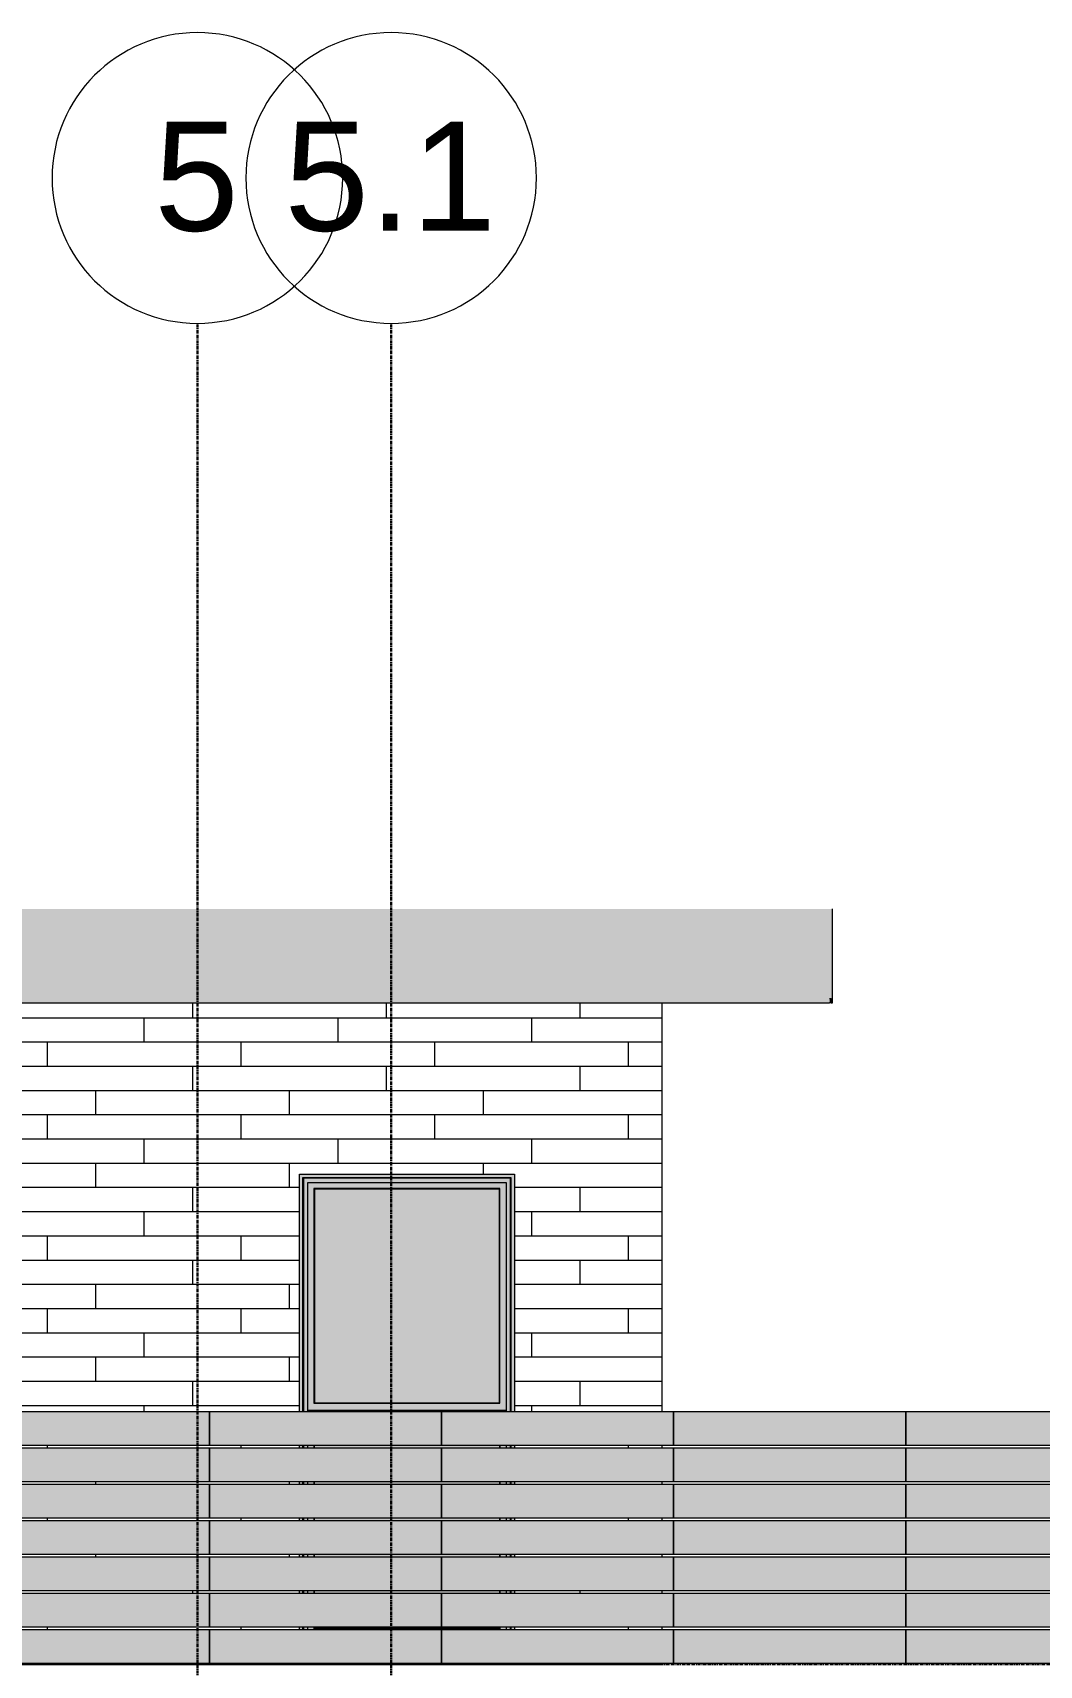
# Model space of a CAD drawing. Header units: inches. Extents: x -4168 to 4202, y -264 to 629.
# Drawn here: x 3808.1 to 3974.4, y -0.1 to 269.5 of the extents above; entities that cross this region are included whole.
import ezdxf

# ---------------------------------------------------------------- set-up
doc = ezdxf.new("R2010")
doc.units = ezdxf.units.IN
doc.header["$MEASUREMENT"] = 0
doc.linetypes.add('Grid Line 1_2_', pattern=[0.875, 0.5, -0.125, 0.125, -0.125])
doc.linetypes.add('Grid Line 1_2__2_', pattern=[0.875, 0.5, -0.125, 0.125, -0.125])
for name, color, linetype, lineweight in [('0-3', 165, 'Continuous', 5), ('0-5', 90, 'Continuous', 5), ('A-CLNG-1', 13, 'Continuous', 5), ('A-CLNG-2', 13, 'Continuous', 9), ('A-FLOR-LEVL-1', 51, 'Grid Line 1_2_', 9), ('A-GLAZ-1', 151, 'Continuous', 9), ('A-GLAZ-CURT', 52, 'Continuous', 9), ('A-WALL-3', 113, 'Continuous', 9), ('A-WALL-PATT-3', 111, 'Continuous', 9), ('S-GRID-1', 1, 'Grid Line 1_2__2_', 30), ('S-GRID-IDEN', 1, 'Continuous', 9), ('S-GRID-IDEN-1', 147, 'Continuous', 9)]:
    doc.layers.add(name, color=color, linetype=linetype, lineweight=lineweight)
doc.styles.add('Arial_1', font='arial.ttf', dxfattribs={"height": 18})

# ---------------------------------------------------------------- blocks, each defined once
blk = doc.blocks.new('Grid - Grid Head - Circle-1738874-BUILDING ELEVATION - WEST - BASEMENT WALL')
at = {"layer": 'S-GRID-IDEN-1'}
for start, end in [(0, 180), (180, 360)]:
    blk.add_arc((-3481.32, 245.47), 24, start, end, dxfattribs=at)
blk = doc.blocks.new('CTR - 1st Phase - Structure_rvt-3-BUILDING ELEVATION - WEST - BASEMENT WALL')
at = {"layer": 'S-GRID-1'}
for p, q in [((-2173.32, -159.84), (-2173.32, 221.47)), ((-2141.32, -159.84), (-2141.32, 221.47))]:
    blk.add_line(p, q, dxfattribs=at)
at = {"layer": '0-3'}
for p in [(1308, 0), (1340, 0)]:
    blk.add_blockref('Grid - Grid Head - Circle-1738874-BUILDING ELEVATION - WEST - BASEMENT WALL', p, dxfattribs=at)
at = {"layer": 'S-GRID-IDEN', "char_height": 18, "attachment_point": 1, "style": 'Arial_1'}
for s, insert, width in [('5', (-2180.45, 254.76), 16.968), ('5.1', (-2158.96, 254.76), 42.42)]:
    blk.add_mtext(s, dxfattribs=dict(at, insert=insert, width=width))
blk = doc.blocks.new('Window-Double_Hung-Marvin-Essential - ESDH3066 - 1st Floor-3357218-BUILDING ELEVATION - WEST - BASEMENT WALL')
at = {"layer": 'A-GLAZ-1'}
h = blk.add_hatch(color=256, dxfattribs=at)
h.paths.add_polyline_path([(-2121.56, 5.75), (-2120.97, 5.75), (-2121.01, 6.25), (-2121.56, 6.25)], flags=0)
h.paths.add_polyline_path([(-2155.89, 5.75), (-2155.9, 6.25), (-2156.47, 6.25), (-2156.44, 5.75), (-2155.9, 5.75)], flags=0)
h.paths.add_polyline_path([(-2155.94, 11.75), (-2155.89, 11.75), (-2155.89, 12.25), (-2156.47, 12.25), (-2156.47, 11.75), (-2156.36, 11.75)], flags=0)
h.paths.add_polyline_path([(-2121.56, 11.75), (-2120.97, 11.75), (-2120.97, 12.25), (-2121.56, 12.25)], flags=0)
h.paths.add_polyline_path([(-2156.47, 17.75), (-2155.89, 17.75), (-2155.89, 18.25), (-2156.47, 18.25)], flags=0)
h.paths.add_polyline_path([(-2121.17, 17.75), (-2120.97, 17.75), (-2120.97, 18.25), (-2121.56, 18.25), (-2121.56, 17.75), (-2121.46, 17.75)], flags=0)
h.paths.add_polyline_path([(-2120.97, 23.75), (-2120.97, 24.25), (-2121.56, 24.25), (-2121.56, 23.75), (-2121.25, 23.75)], flags=0)
h.paths.add_polyline_path([(-2156.2, 23.75), (-2155.89, 23.75), (-2155.89, 24.25), (-2156.47, 24.25), (-2156.47, 23.75)], flags=0)
h.paths.add_polyline_path([(-2156.08, 29.75), (-2155.89, 29.75), (-2155.89, 30.25), (-2156.47, 30.25), (-2156.47, 29.75), (-2156.12, 29.75)], flags=0)
h.paths.add_polyline_path([(-2121.56, 29.75), (-2120.97, 29.75), (-2120.97, 30.25), (-2121.56, 30.25)], flags=0)
h.paths.add_polyline_path([(-2155.89, 35.75), (-2155.89, 36.25), (-2156.47, 36.25), (-2156.47, 35.75), (-2156.04, 35.75)], flags=0)
h.paths.add_polyline_path([(-2121.41, 35.75), (-2120.97, 35.75), (-2120.97, 36.25), (-2121.56, 36.25), (-2121.56, 35.75)], flags=0)
h.paths.add_polyline_path([(-2121.49, 41.75), (-2120.97, 41.78), (-2120.97, 81), (-2156.47, 81), (-2156.47, 41.75), (-2155.89, 41.78), (-2155.85, 80.41), (-2121.56, 80.41), (-2121.56, 41.75)], flags=0)
h = blk.add_hatch(color=256, dxfattribs=at)
h.paths.add_polyline_path([(-2155.89, 5.75), (-2155.81, 5.75), (-2155.81, 6.25), (-2155.89, 6.25)], flags=0)
h.paths.add_polyline_path([(-2155.81, 11.75), (-2155.81, 12.25), (-2155.89, 12.25), (-2155.89, 11.75)], flags=0)
h.paths.add_polyline_path([(-2155.89, 17.75), (-2155.81, 17.75), (-2155.81, 18.25), (-2155.89, 18.25)], flags=0)
h.paths.add_polyline_path([(-2155.89, 23.75), (-2155.81, 23.75), (-2155.81, 24.25), (-2155.89, 24.25)], flags=0)
h.paths.add_polyline_path([(-2155.89, 29.75), (-2155.81, 29.75), (-2155.81, 30.25), (-2155.89, 30.25)], flags=0)
h.paths.add_polyline_path([(-2155.81, 35.75), (-2155.81, 36.25), (-2155.89, 36.25), (-2155.89, 35.75)], flags=0)
h.paths.add_polyline_path([(-2155.89, 41.75), (-2155.81, 41.78), (-2155.81, 80.33), (-2155.89, 80.41), (-2155.89, 41.78)], flags=0)
for points in [[(-2128.01, 80.33), (-2121.6, 80.38), (-2121.6, 80.41), (-2155.85, 80.38), (-2155.81, 80.33), (-2134.17, 80.33)], [(-2123.44, 78.53), (-2123.44, 78.59), (-2154.07, 78.59), (-2154, 78.53), (-2128.01, 78.53)], [(-2154.07, 43.16), (-2154, 43.22), (-2154, 78.53), (-2154.07, 78.53), (-2154.07, 43.22)], [(-2128.01, 43.22), (-2123.44, 43.22), (-2123.44, 78.53), (-2154, 78.53), (-2154, 43.22), (-2144.77, 43.22)], [(-2123.38, 43.16), (-2123.38, 78.59), (-2123.44, 78.53), (-2123.44, 43.22)], [(-2144.77, 43.16), (-2123.38, 43.16), (-2123.44, 43.22), (-2154, 43.22), (-2154, 43.16)], [(-2122.94, 41.81), (-2122.35, 41.81), (-2122.35, 41.94), (-2155.1, 41.94), (-2155.1, 41.81), (-2123.38, 41.81)], [(-2154, 5.91), (-2123.38, 5.91), (-2123.44, 5.97), (-2154, 5.97), (-2154.07, 5.91)]]:
    blk.add_hatch(color=256, dxfattribs=at).paths.add_polyline_path(points, flags=0)
h = blk.add_hatch(color=256, dxfattribs=at)
h.paths.add_polyline_path([(-2155.81, 5.75), (-2155.1, 5.75), (-2155.1, 6.25), (-2155.81, 6.25)], flags=0)
h.paths.add_polyline_path([(-2121.64, 5.75), (-2121.66, 6.25), (-2122.35, 6.25), (-2122.35, 5.75), (-2121.66, 5.75)], flags=0)
h.paths.add_polyline_path([(-2121.64, 11.75), (-2121.64, 12.25), (-2122.35, 12.25), (-2122.35, 11.75), (-2121.71, 11.75)], flags=0)
h.paths.add_polyline_path([(-2155.1, 11.75), (-2155.1, 12.25), (-2155.81, 12.25), (-2155.81, 11.75), (-2155.44, 11.75)], flags=0)
h.paths.add_polyline_path([(-2155.1, 17.75), (-2155.1, 18.25), (-2155.81, 18.25), (-2155.81, 17.75), (-2155.44, 17.75)], flags=0)
h.paths.add_polyline_path([(-2122.35, 17.75), (-2121.64, 17.75), (-2121.64, 18.25), (-2122.35, 18.25)], flags=0)
h.paths.add_polyline_path([(-2122.35, 23.75), (-2121.64, 23.75), (-2121.64, 24.25), (-2122.35, 24.25)], flags=0)
h.paths.add_polyline_path([(-2155.62, 23.75), (-2155.1, 23.75), (-2155.1, 24.25), (-2155.81, 24.25), (-2155.81, 23.75)], flags=0)
h.paths.add_polyline_path([(-2155.44, 29.75), (-2155.1, 29.75), (-2155.1, 30.25), (-2155.81, 30.25), (-2155.81, 29.75), (-2155.57, 29.75)], flags=0)
h.paths.add_polyline_path([(-2122.35, 29.75), (-2121.64, 29.75), (-2121.64, 30.25), (-2122.35, 30.25)], flags=0)
h.paths.add_polyline_path([(-2122.35, 35.75), (-2121.64, 35.75), (-2121.64, 36.25), (-2122.35, 36.25)], flags=0)
h.paths.add_polyline_path([(-2155.81, 35.75), (-2155.1, 35.75), (-2155.1, 36.25), (-2155.81, 36.25)], flags=0)
h.paths.add_polyline_path([(-2122, 41.75), (-2121.64, 41.78), (-2121.64, 80.33), (-2155.81, 80.33), (-2155.81, 41.75), (-2155.1, 41.78), (-2155.1, 79.63), (-2122.35, 79.63), (-2122.35, 41.75)], flags=0)
h = blk.add_hatch(color=256, dxfattribs=at)
h.paths.add_polyline_path([(-2122.35, 41.94), (-2122.35, 79.63), (-2155.1, 79.63), (-2155.1, 41.94), (-2122.79, 41.94)], flags=0)
h.paths.add_polyline_path([(-2154.07, 43.16), (-2154.07, 78.59), (-2123.38, 78.59), (-2123.38, 43.16), (-2144.77, 43.16)], flags=0)
h = blk.add_hatch(color=256, dxfattribs=at)
h.paths.add_polyline_path([(-2121.64, 5.75), (-2121.56, 5.75), (-2121.56, 6.25), (-2121.64, 6.25)], flags=0)
h.paths.add_polyline_path([(-2121.64, 11.75), (-2121.56, 11.75), (-2121.56, 12.25), (-2121.64, 12.25)], flags=0)
h.paths.add_polyline_path([(-2121.56, 17.75), (-2121.56, 18.25), (-2121.64, 18.25), (-2121.64, 17.75)], flags=0)
h.paths.add_polyline_path([(-2121.64, 23.75), (-2121.56, 23.75), (-2121.56, 24.25), (-2121.64, 24.25)], flags=0)
h.paths.add_polyline_path([(-2121.64, 29.75), (-2121.56, 29.75), (-2121.56, 30.25), (-2121.64, 30.25)], flags=0)
h.paths.add_polyline_path([(-2121.56, 35.75), (-2121.56, 36.25), (-2121.64, 36.25), (-2121.64, 35.75)], flags=0)
h.paths.add_polyline_path([(-2121.64, 41.75), (-2121.56, 41.78), (-2121.56, 80.41), (-2121.64, 80.33), (-2121.64, 41.78)], flags=0)
h = blk.add_hatch(color=256, dxfattribs=at)
h.paths.add_polyline_path([(-2123.22, 5.75), (-2122.35, 5.75), (-2122.35, 6.25), (-2123.38, 6.25), (-2123.38, 5.91), (-2154.07, 5.91), (-2154.07, 6.25), (-2155.1, 6.25), (-2155.1, 5.75), (-2123.38, 5.75)], flags=0)
h.paths.add_polyline_path([(-2154.5, 11.75), (-2154.07, 11.75), (-2154.07, 12.25), (-2155.1, 12.25), (-2155.1, 11.75), (-2155.05, 11.75)], flags=0)
h.paths.add_polyline_path([(-2122.4, 11.75), (-2122.35, 11.75), (-2122.35, 12.25), (-2123.38, 12.25), (-2123.38, 11.75), (-2122.94, 11.75)], flags=0)
h.paths.add_polyline_path([(-2122.35, 17.75), (-2122.35, 18.25), (-2123.38, 18.25), (-2123.38, 17.75), (-2122.6, 17.75)], flags=0)
h.paths.add_polyline_path([(-2155.1, 17.75), (-2154.07, 17.75), (-2154.07, 18.25), (-2155.1, 18.25)], flags=0)
h.paths.add_polyline_path([(-2154.65, 23.75), (-2154.07, 23.75), (-2154.07, 24.25), (-2155.1, 24.25), (-2155.1, 23.75)], flags=0)
h.paths.add_polyline_path([(-2123.38, 23.75), (-2122.35, 23.75), (-2122.35, 24.25), (-2123.38, 24.25)], flags=0)
h.paths.add_polyline_path([(-2154.07, 29.75), (-2154.07, 30.25), (-2155.1, 30.25), (-2155.1, 29.75), (-2154.45, 29.75)], flags=0)
h.paths.add_polyline_path([(-2122.35, 29.75), (-2122.35, 30.25), (-2123.38, 30.25), (-2123.38, 29.75), (-2122.94, 29.75)], flags=0)
h.paths.add_polyline_path([(-2122.94, 35.75), (-2122.35, 35.75), (-2122.35, 36.25), (-2123.38, 36.25), (-2123.38, 35.75), (-2123.2, 35.75)], flags=0)
h.paths.add_polyline_path([(-2155.1, 35.75), (-2154.07, 35.75), (-2154.07, 36.25), (-2155.1, 36.25)], flags=0)
h.paths.add_polyline_path([(-2144.77, 41.75), (-2122.35, 41.78), (-2122.35, 41.81), (-2155.1, 41.78), (-2155.1, 41.75), (-2154.07, 41.75)], flags=0)
h = blk.add_hatch(color=256, dxfattribs=at)
h.paths.add_polyline_path([(-2154.07, 5.91), (-2154, 5.97), (-2154, 6.25), (-2154.07, 6.25), (-2154.07, 5.97)], flags=0)
h.paths.add_polyline_path([(-2154.07, 11.75), (-2154, 11.75), (-2154, 12.25), (-2154.07, 12.25)], flags=0)
h.paths.add_polyline_path([(-2154.07, 17.75), (-2154, 17.75), (-2154, 18.25), (-2154.07, 18.25)], flags=0)
h.paths.add_polyline_path([(-2154.07, 23.75), (-2154, 23.75), (-2154, 24.25), (-2154.07, 24.25)], flags=0)
h.paths.add_polyline_path([(-2154, 29.75), (-2154, 30.25), (-2154.07, 30.25), (-2154.07, 29.75)], flags=0)
h.paths.add_polyline_path([(-2154.07, 35.75), (-2154, 35.75), (-2154, 36.25), (-2154.07, 36.25)], flags=0)
h = blk.add_hatch(color=256, dxfattribs=at)
h.paths.add_polyline_path([(-2154, 5.97), (-2123.44, 5.97), (-2123.44, 6.25), (-2154, 6.25)], flags=0)
h.paths.add_polyline_path([(-2128.01, 11.75), (-2123.44, 11.75), (-2123.44, 12.25), (-2154, 12.25), (-2154, 11.75), (-2133.01, 11.75)], flags=0)
h.paths.add_polyline_path([(-2154, 17.75), (-2123.44, 17.75), (-2123.44, 18.25), (-2154, 18.25)], flags=0)
h.paths.add_polyline_path([(-2123.44, 23.75), (-2123.44, 24.25), (-2154, 24.25), (-2154, 23.75), (-2128.01, 23.75)], flags=0)
h.paths.add_polyline_path([(-2123.44, 29.75), (-2123.44, 30.25), (-2154, 30.25), (-2154, 29.75), (-2128.01, 29.75)], flags=0)
h.paths.add_polyline_path([(-2154, 35.75), (-2123.44, 35.75), (-2123.44, 36.25), (-2154, 36.25)], flags=0)
h = blk.add_hatch(color=256, dxfattribs=at)
h.paths.add_polyline_path([(-2123.38, 5.91), (-2123.38, 6.25), (-2123.44, 6.25), (-2123.44, 5.97)], flags=0)
h.paths.add_polyline_path([(-2123.44, 11.75), (-2123.38, 11.75), (-2123.38, 12.25), (-2123.44, 12.25)], flags=0)
h.paths.add_polyline_path([(-2123.44, 17.75), (-2123.38, 17.75), (-2123.38, 18.25), (-2123.44, 18.25)], flags=0)
h.paths.add_polyline_path([(-2123.44, 23.75), (-2123.38, 23.75), (-2123.38, 24.25), (-2123.44, 24.25)], flags=0)
h.paths.add_polyline_path([(-2123.44, 29.75), (-2123.38, 29.75), (-2123.38, 30.25), (-2123.44, 30.25)], flags=0)
h.paths.add_polyline_path([(-2123.44, 35.75), (-2123.38, 35.75), (-2123.38, 36.25), (-2123.44, 36.25)], flags=0)
h = blk.add_hatch(color=256, dxfattribs=at)
h.paths.add_polyline_path([(-2121.56, 5.75), (-2121.56, 5.75), (-2121.56, 6.25)], flags=0)
h.paths.add_polyline_path([(-2155.89, 5.75), (-2155.89, 5.75), (-2155.89, 6.25)], flags=0)
h.paths.add_polyline_path([(-2155.89, 11.75), (-2155.89, 11.75), (-2155.89, 12.25)], flags=0)
for p, q in [((-2155.89, 80.41), (-2121.56, 80.41)), ((-2155.89, 80.41), (-2155.81, 80.33)), ((-2155.89, 41.75), (-2155.89, 80.41)), ((-2121.64, 80.33), (-2155.81, 80.33)), ((-2155.81, 80.33), (-2155.81, 41.75)), ((-2155.1, 79.63), (-2122.35, 79.63)), ((-2155.1, 41.75), (-2155.1, 79.63)), ((-2154, 78.53), (-2154.07, 78.59)), ((-2154.07, 78.59), (-2154.07, 43.16)), ((-2123.38, 78.59), (-2154.07, 78.59)), ((-2154, 78.53), (-2154, 43.22)), ((-2123.44, 78.53), (-2154, 78.53)), ((-2123.44, 78.53), (-2123.38, 78.59)), ((-2123.44, 43.22), (-2123.44, 78.53)), ((-2123.38, 43.16), (-2123.38, 78.59)), ((-2122.35, 79.63), (-2122.35, 41.75)), ((-2121.56, 80.41), (-2121.64, 80.33)), ((-2121.64, 80.33), (-2121.64, 41.75)), ((-2121.56, 80.41), (-2121.56, 41.75)), ((-2154, 43.22), (-2154.07, 43.16)), ((-2154.07, 43.16), (-2123.38, 43.16)), ((-2154, 43.22), (-2123.44, 43.22)), ((-2123.38, 43.16), (-2123.44, 43.22)), ((-2122.35, 41.94), (-2155.1, 41.94)), ((-2122.35, 41.81), (-2155.1, 41.81)), ((-2155.89, 35.75), (-2155.89, 36.25)), ((-2155.81, 36.25), (-2155.81, 35.75)), ((-2155.1, 35.75), (-2155.1, 36.25)), ((-2154.07, 36.25), (-2154.07, 35.75)), ((-2154, 35.75), (-2154, 36.25)), ((-2123.44, 36.25), (-2123.44, 35.75)), ((-2123.38, 36.25), (-2123.38, 35.75)), ((-2122.35, 36.25), (-2122.35, 35.75)), ((-2121.64, 36.25), (-2121.64, 35.75)), ((-2121.56, 36.25), (-2121.56, 35.75)), ((-2155.89, 29.75), (-2155.89, 30.25)), ((-2155.81, 30.25), (-2155.81, 29.75)), ((-2155.1, 29.75), (-2155.1, 30.25)), ((-2154.07, 30.25), (-2154.07, 29.75)), ((-2154, 29.75), (-2154, 30.25)), ((-2123.44, 30.25), (-2123.44, 29.75)), ((-2123.38, 30.25), (-2123.38, 29.75)), ((-2122.35, 30.25), (-2122.35, 29.75)), ((-2121.64, 30.25), (-2121.64, 29.75)), ((-2121.56, 30.25), (-2121.56, 29.75)), ((-2155.89, 23.75), (-2155.89, 24.25)), ((-2155.81, 24.25), (-2155.81, 23.75)), ((-2155.1, 23.75), (-2155.1, 24.25)), ((-2154.07, 24.25), (-2154.07, 23.75)), ((-2154, 23.75), (-2154, 24.25)), ((-2123.44, 24.25), (-2123.44, 23.75)), ((-2123.38, 24.25), (-2123.38, 23.75)), ((-2122.35, 24.25), (-2122.35, 23.75)), ((-2121.64, 24.25), (-2121.64, 23.75)), ((-2121.56, 24.25), (-2121.56, 23.75)), ((-2155.89, 17.75), (-2155.89, 18.25)), ((-2155.81, 18.25), (-2155.81, 17.75)), ((-2155.1, 17.75), (-2155.1, 18.25)), ((-2154.07, 18.25), (-2154.07, 17.75)), ((-2154, 17.75), (-2154, 18.25)), ((-2123.44, 18.25), (-2123.44, 17.75)), ((-2123.38, 18.25), (-2123.38, 17.75)), ((-2122.35, 18.25), (-2122.35, 17.75)), ((-2121.64, 18.25), (-2121.64, 17.75)), ((-2121.56, 18.25), (-2121.56, 17.75)), ((-2155.89, 11.75), (-2155.89, 12.25)), ((-2155.81, 12.25), (-2155.81, 11.75)), ((-2155.1, 11.75), (-2155.1, 12.25)), ((-2154.07, 12.25), (-2154.07, 11.75)), ((-2154, 11.75), (-2154, 12.25)), ((-2123.44, 12.25), (-2123.44, 11.75)), ((-2123.38, 12.25), (-2123.38, 11.75)), ((-2122.35, 12.25), (-2122.35, 11.75)), ((-2121.64, 12.25), (-2121.64, 11.75)), ((-2121.56, 12.25), (-2121.56, 11.75)), ((-2155.89, 5.75), (-2155.89, 6.25)), ((-2155.81, 6.25), (-2155.81, 5.75)), ((-2155.1, 5.75), (-2155.1, 6.25)), ((-2154.07, 6.25), (-2154.07, 5.91)), ((-2154.07, 5.91), (-2154, 5.97)), ((-2154.07, 5.91), (-2123.38, 5.91)), ((-2154, 5.97), (-2154, 6.25)), ((-2123.44, 5.97), (-2154, 5.97)), ((-2123.44, 6.25), (-2123.44, 5.97)), ((-2123.38, 5.91), (-2123.44, 5.97)), ((-2123.38, 6.25), (-2123.38, 5.91)), ((-2122.35, 6.25), (-2122.35, 5.75)), ((-2121.64, 6.25), (-2121.64, 5.75)), ((-2121.56, 6.25), (-2121.56, 5.75))]:
    blk.add_line(p, q, dxfattribs=at)
blk = doc.blocks.new('Horizontal_Siding - Horizontal_Siding-2907273-BUILDING ELEVATION - WEST - BASEMENT WALL')
at = {"layer": 'A-GLAZ-CURT'}
blk.add_hatch(color=256, dxfattribs=at).paths.add_polyline_path([(-1993.95, -29.75), (-1979.66, -29.75), (-1979.66, -24.25), (-2018, -24.25), (-2018, -29.75)], flags=0)
for p, q in [((-1979.66, -24.25), (-2018, -24.25)), ((-2018, -24.25), (-2018, -29.75)), ((-1979.66, -29.75), (-1979.66, -24.25)), ((-2018, -29.75), (-1979.66, -29.75))]:
    blk.add_line(p, q, dxfattribs=at)

msp = doc.modelspace()

# ---------------------------------------------------------------- hatches: boundary and pattern name
at = {"layer": 'A-CLNG-1'}
msp.add_hatch(color=256, dxfattribs=at).paths.add_polyline_path([(3939.9516, 109.25), (3939.9516, 110), (3939.7081, 110), (3939.7081, 109.25)], flags=0)
at = {"layer": 'A-WALL-PATT-3'}
h = msp.add_hatch(dxfattribs=at)
h.set_pattern_fill('FP_14', color=256, style=0, pattern_type=2)
h.set_pattern_definition([(0, (2143.46, 110.18), (-38.4, 120.375), [0.392, -38.007]), (0, (2143.46, 110.57), (-38.4, 120.375), [0.392, -38.007]), (0, (2143.46, 126.54), (-38.4, 120.375), [0.392, -38.007]), (0, (2143.46, 126.93), (-38.4, 120.375), [0.392, -38.007]), (0, (2143.46, 142.89), (-38.4, 120.375), [0.392, -38.007]), (0, (2143.46, 143.29), (-38.4, 120.375), [0.392, -38.007]), (0, (2143.46, 159.25), (-38.4, 120.375), [0.392, -38.007]), (0, (2143.46, 159.64), (-38.4, 120.375), [0.392, -38.007]), (0, (2143.46, 175.61), (-38.4, 120.375), [0.392, -38.007]), (0, (2143.46, 176), (-38.4, 120.375), [0.392, -38.007]), (0, (2143.46, 191.96), (-38.4, 120.375), [0.392, -38.007]), (0, (2143.46, 192.36), (-38.4, 120.375), [0.392, -38.007]), (0, (2143.46, 208.32), (-38.4, 120.375), [0.392, -38.007]), (0, (2143.46, 208.71), (-38.4, 120.375), [0.392, -38.007]), (0, (2143.46, 224.68), (-38.4, 120.375), [0.392, -38.007]), (0, (2143.46, 225.07), (-38.4, 120.375), [0.392, -38.007]), (0, (2160.9, 110.18), (-38.4, 120.375), [0.392, -38.007]), (0, (2160.9, 110.57), (-38.4, 120.375), [0.392, -38.007]), (0, (2160.9, 126.54), (-38.4, 120.375), [0.392, -38.007]), (0, (2160.9, 126.93), (-38.4, 120.375), [0.392, -38.007]), (0, (2160.9, 142.89), (-38.4, 120.375), [0.392, -38.007]), (0, (2160.9, 143.29), (-38.4, 120.375), [0.392, -38.007]), (0, (2160.9, 159.25), (-38.4, 120.375), [0.392, -38.007]), (0, (2160.9, 159.64), (-38.4, 120.375), [0.392, -38.007]), (0, (2160.9, 175.61), (-38.4, 120.375), [0.392, -38.007]), (0, (2160.9, 176), (-38.4, 120.375), [0.392, -38.007]), (0, (2160.9, 191.96), (-38.4, 120.375), [0.392, -38.007]), (0, (2160.9, 192.36), (-38.4, 120.375), [0.392, -38.007]), (0, (2160.9, 208.32), (-38.4, 120.375), [0.392, -38.007]), (0, (2160.9, 208.71), (-38.4, 120.375), [0.392, -38.007]), (0, (2160.9, 224.68), (-38.4, 120.375), [0.392, -38.007]), (0, (2160.9, 225.07), (-38.4, 120.375), [0.392, -38.007]), (0, (2178.36, 110.18), (-38.4, 120.375), [0.392, -38.007]), (0, (2178.36, 110.57), (-38.4, 120.375), [0.392, -38.007]), (0, (2178.36, 126.54), (-38.4, 120.375), [0.392, -38.007]), (0, (2178.36, 126.93), (-38.4, 120.375), [0.392, -38.007]), (0, (2178.36, 142.89), (-38.4, 120.375), [0.392, -38.007]), (0, (2178.36, 143.29), (-38.4, 120.375), [0.392, -38.007]), (0, (2178.36, 159.25), (-38.4, 120.375), [0.392, -38.007]), (0, (2178.36, 159.64), (-38.4, 120.375), [0.392, -38.007]), (0, (2178.36, 175.61), (-38.4, 120.375), [0.392, -38.007]), (0, (2178.36, 176), (-38.4, 120.375), [0.392, -38.007]), (0, (2178.36, 191.96), (-38.4, 120.375), [0.392, -38.007]), (0, (2178.36, 192.36), (-38.4, 120.375), [0.392, -38.007]), (0, (2178.36, 208.32), (-38.4, 120.375), [0.392, -38.007]), (0, (2178.36, 208.71), (-38.4, 120.375), [0.392, -38.007]), (0, (2178.36, 224.68), (-38.4, 120.375), [0.392, -38.007]), (0, (2178.36, 225.07), (-38.4, 120.375), [0.392, -38.007]), (90, (2141.714, 107.625), (-38.4, 2e-15), [120, -0.375]), (90, (2142.09, 107.625), (-38.4, 2e-15), [120, -0.375]), (90, (2143.455, 110.18), (-38.4, 2e-15), [0.392, -119.982]), (90, (2143.455, 126.536), (-38.4, 2e-15), [0.392, -119.982]), (90, (2143.455, 142.893), (-38.4, 2e-15), [0.392, -119.982]), (90, (2143.455, 159.25), (-38.4, 2e-15), [0.392, -119.982]), (90, (2143.455, 175.607), (-38.4, 2e-15), [0.392, -119.982]), (90, (2143.455, 191.964), (-38.4, 2e-15), [0.392, -119.982]), (90, (2143.455, 208.322), (-38.4, 2e-15), [0.392, -119.982]), (90, (2143.455, 224.68), (-38.4, 2e-15), [0.392, -119.982]), (90, (2143.85, 110.18), (-38.4, 2e-15), [0.392, -119.982]), (90, (2143.85, 126.536), (-38.4, 2e-15), [0.392, -119.982]), (90, (2143.85, 142.893), (-38.4, 2e-15), [0.392, -119.982]), (90, (2143.85, 159.25), (-38.4, 2e-15), [0.392, -119.982]), (90, (2143.85, 175.607), (-38.4, 2e-15), [0.392, -119.982]), (90, (2143.85, 191.964), (-38.4, 2e-15), [0.392, -119.982]), (90, (2143.85, 208.322), (-38.4, 2e-15), [0.392, -119.982]), (90, (2143.85, 224.68), (-38.4, 2e-15), [0.392, -119.982]), (90, (2160.905, 110.18), (-38.4, 2e-15), [0.392, -119.982]), (90, (2160.905, 126.536), (-38.4, 2e-15), [0.392, -119.982]), (90, (2160.905, 142.893), (-38.4, 2e-15), [0.392, -119.982]), (90, (2160.905, 159.25), (-38.4, 2e-15), [0.392, -119.982]), (90, (2160.905, 175.607), (-38.4, 2e-15), [0.392, -119.982]), (90, (2160.905, 191.964), (-38.4, 2e-15), [0.392, -119.982]), (90, (2160.905, 208.322), (-38.4, 2e-15), [0.392, -119.982]), (90, (2160.905, 224.68), (-38.4, 2e-15), [0.392, -119.982]), (90, (2161.3, 110.18), (-38.4, 2e-15), [0.392, -119.982]), (90, (2161.3, 126.536), (-38.4, 2e-15), [0.392, -119.982]), (90, (2161.3, 142.893), (-38.4, 2e-15), [0.392, -119.982]), (90, (2161.3, 159.25), (-38.4, 2e-15), [0.392, -119.982]), (90, (2161.3, 175.607), (-38.4, 2e-15), [0.392, -119.982]), (90, (2161.3, 191.964), (-38.4, 2e-15), [0.392, -119.982]), (90, (2161.3, 208.322), (-38.4, 2e-15), [0.392, -119.982]), (90, (2161.3, 224.68), (-38.4, 2e-15), [0.392, -119.982]), (90, (2178.355, 110.18), (-38.4, 2e-15), [0.392, -119.982]), (90, (2178.355, 126.536), (-38.4, 2e-15), [0.392, -119.982]), (90, (2178.355, 142.893), (-38.4, 2e-15), [0.392, -119.982]), (90, (2178.355, 159.25), (-38.4, 2e-15), [0.392, -119.982]), (90, (2178.355, 175.607), (-38.4, 2e-15), [0.392, -119.982]), (90, (2178.355, 191.964), (-38.4, 2e-15), [0.392, -119.982]), (90, (2178.355, 208.322), (-38.4, 2e-15), [0.392, -119.982]), (90, (2178.355, 224.68), (-38.4, 2e-15), [0.392, -119.982]), (90, (2178.75, 110.18), (-38.4, 2e-15), [0.392, -119.982]), (90, (2178.75, 126.536), (-38.4, 2e-15), [0.392, -119.982]), (90, (2178.75, 142.893), (-38.4, 2e-15), [0.392, -119.982]), (90, (2178.75, 159.25), (-38.4, 2e-15), [0.392, -119.982]), (90, (2178.75, 175.607), (-38.4, 2e-15), [0.392, -119.982]), (90, (2178.75, 191.964), (-38.4, 2e-15), [0.392, -119.982]), (90, (2178.75, 208.322), (-38.4, 2e-15), [0.392, -119.982]), (90, (2178.75, 224.68), (-38.4, 2e-15), [0.392, -119.982]), (180, (2180.11, 107.25), (-38.4, 120.375), [38.025, -0.375]), (180, (2180.11, 107.62), (-38.4, 120.375), [38.025, -0.375])])
h.paths.add_polyline_path([(3880.6109, 109.25), (3939.7081, 109.25), (3939.7081, 110), (3939.9516, 110), (3939.9516, 109.25), (3940.2016, 109.25), (3940.2016, 124.7699), (3486.0891, 124.7699), (3486.1093, 109.25), (3813.5769, 109.25)], flags=0)
h.paths.add_polyline_path([(2305.3119, 109.25), (2487.6899, 109.25), (2487.6899, 124.7699), (2295.6907, 124.7699), (2295.6907, 109.25)], flags=0)
h.paths.add_polyline_path([(2525.7133, 109.25), (2833.2899, 109.25), (2833.2899, 124.7699), (2525.7133, 124.7699), (2525.7133, 109.875)], flags=0)
h.paths.add_polyline_path([(2871.3133, 109.25), (2871.6899, 109.25), (2871.6899, 124.7699), (2871.3133, 124.7699), (2871.3133, 109.875)], flags=0)
h.paths.add_polyline_path([(2909.7133, 109.25), (3140.4899, 109.25), (3140.4899, 124.7699), (2909.7133, 124.7699), (2909.7133, 109.875)], flags=0)
h.paths.add_polyline_path([(3178.5133, 109.25), (3370.5141, 109.25), (3370.5141, 124.7699), (3178.5133, 124.7699), (3178.5133, 109.875)], flags=0)
h = msp.add_hatch(dxfattribs=at)
h.set_pattern_fill('FP_62', color=256, style=0, pattern_type=2)
h.set_pattern_definition([(0, (3490.5263, -29.2), (0, 4), []), (90, (3490.526, -29.2), (-8, 8), [4, -28]), (90, (3506.526, -25.2), (-8, 8), [4, -28])])
h.paths.add_polyline_path([(3492.2506, 0), (3659.1516, 0), (3659.1516, 0.25), (3490.5266, 0.25), (3490.5266, 0)], flags=0)
h.paths.add_polyline_path([(3863.8524, 0), (3912.0516, 0), (3912.0516, 0.25), (3696.6516, 0.25), (3696.6516, 0), (3855.4731, 0)], flags=0)
h.paths.add_polyline_path([(3607.2608, 5.75), (3659.1516, 5.75), (3659.1516, 6.25), (3599.6516, 6.25), (3599.6516, 5.75), (3604.0956, 5.75)], flags=0)
h.paths.add_polyline_path([(3490.7591, 5.75), (3564.1516, 5.75), (3564.1516, 6.25), (3490.5266, 6.25), (3490.5266, 5.75)], flags=0)
h.paths.add_polyline_path([(3696.6516, 5.75), (3697.0266, 5.75), (3697.0266, 6.25), (3696.6516, 6.25)], flags=0)
h.paths.add_polyline_path([(3798.9445, 5.75), (3852.1516, 5.75), (3852.1516, 6.25), (3734.4016, 6.25), (3734.4016, 5.75), (3760.6077, 5.75)], flags=0)
h.paths.add_polyline_path([(3887.6516, 5.75), (3912.0516, 5.75), (3912.0516, 6.25), (3887.6516, 6.25)], flags=0)
h.paths.add_polyline_path([(3813.5769, 11.75), (3852.1516, 11.75), (3852.1516, 12.25), (3734.4016, 12.25), (3734.4016, 11.75), (3798.9445, 11.75)], flags=0)
h.paths.add_polyline_path([(3599.6516, 11.75), (3659.1516, 11.75), (3659.1516, 12.25), (3599.6516, 12.25)], flags=0)
h.paths.add_polyline_path([(3491.0017, 11.75), (3564.1516, 11.75), (3564.1516, 12.25), (3490.5266, 12.25), (3490.5266, 11.75)], flags=0)
h.paths.add_polyline_path([(3887.6516, 11.75), (3912.0516, 11.75), (3912.0516, 12.25), (3887.6516, 12.25)], flags=0)
h.paths.add_polyline_path([(3696.6516, 11.75), (3697.0266, 11.75), (3697.0266, 12.25), (3696.6516, 12.25)], flags=0)
h.paths.add_polyline_path([(3813.5769, 17.75), (3852.1516, 17.75), (3852.1516, 18.25), (3734.4016, 18.25), (3734.4016, 17.75), (3798.9445, 17.75)], flags=0)
h.paths.add_polyline_path([(3599.6516, 17.75), (3659.1516, 17.75), (3659.1516, 18.25), (3599.6516, 18.25)], flags=0)
h.paths.add_polyline_path([(3511.9239, 17.75), (3564.1516, 17.75), (3564.1516, 18.25), (3490.5266, 18.25), (3490.5266, 17.75), (3506.6605, 17.75)], flags=0)
h.paths.add_polyline_path([(3696.6516, 17.75), (3697.0266, 17.75), (3697.0266, 18.25), (3696.6516, 18.25)], flags=0)
h.paths.add_polyline_path([(3887.6516, 17.75), (3912.0516, 17.75), (3912.0516, 18.25), (3887.6516, 18.25)], flags=0)
h.paths.add_polyline_path([(3659.1516, 23.75), (3659.1516, 24.25), (3599.6516, 24.25), (3599.6516, 23.75), (3645.9919, 23.75)], flags=0)
h.paths.add_polyline_path([(3847.0939, 23.75), (3852.1516, 23.75), (3852.1516, 24.25), (3734.4016, 24.25), (3734.4016, 23.75), (3837.2812, 23.75)], flags=0)
h.paths.add_polyline_path([(3490.5266, 23.75), (3564.1516, 23.75), (3564.1516, 24.25), (3490.5266, 24.25)], flags=0)
h.paths.add_polyline_path([(3887.6516, 23.75), (3912.0516, 23.75), (3912.0516, 24.25), (3887.6516, 24.25)], flags=0)
h.paths.add_polyline_path([(3696.6516, 23.75), (3697.0266, 23.75), (3697.0266, 24.25), (3696.6516, 24.25)], flags=0)
h.paths.add_polyline_path([(3734.4016, 29.75), (3852.1516, 29.75), (3852.1516, 30.25), (3734.4016, 30.25)], flags=0)
h.paths.add_polyline_path([(3599.6516, 29.75), (3659.1516, 29.75), (3659.1516, 30.25), (3599.6516, 30.25)], flags=0)
h.paths.add_polyline_path([(3492.2506, 29.75), (3564.1516, 29.75), (3564.1516, 30.25), (3490.5266, 30.25), (3490.5266, 29.75), (3491.7295, 29.75)], flags=0)
h.paths.add_polyline_path([(3887.6516, 29.75), (3912.0516, 29.75), (3912.0516, 30.25), (3887.6516, 30.25)], flags=0)
h.paths.add_polyline_path([(3697.0266, 29.75), (3697.0266, 30.25), (3696.6516, 30.25), (3696.6516, 29.75)], flags=0)
h.paths.add_polyline_path([(3523.0216, 35.75), (3564.1516, 35.75), (3564.1516, 36.25), (3490.5266, 36.25), (3490.5266, 35.75), (3494.9641, 35.75)], flags=0)
h.paths.add_polyline_path([(3852.1516, 35.75), (3852.1516, 36.25), (3734.4016, 36.25), (3734.4016, 35.75), (3847.0939, 35.75)], flags=0)
h.paths.add_polyline_path([(3612.4749, 35.75), (3659.1516, 35.75), (3659.1516, 36.25), (3599.6516, 36.25), (3599.6516, 35.75), (3607.2608, 35.75)], flags=0)
h.paths.add_polyline_path([(3897.3694, 35.75), (3912.0516, 35.75), (3912.0516, 36.25), (3887.6516, 36.25), (3887.6516, 35.75)], flags=0)
h.paths.add_polyline_path([(3697.0266, 35.75), (3697.0266, 36.25), (3696.6516, 36.25), (3696.6516, 35.75)], flags=0)
h.paths.add_polyline_path([(3545.4409, 41.75), (3564.1516, 41.75), (3564.1516, 81), (3599.6516, 81), (3599.6516, 41.75), (3659.1516, 41.75), (3659.1516, 81), (3696.6516, 81), (3696.6516, 41.75), (3697.0266, 41.75), (3697.0266, 81), (3734.4016, 81), (3734.4016, 41.75), (3852.1516, 41.75), (3852.1516, 81), (3887.6516, 81), (3887.6516, 41.75), (3912.0516, 41.75), (3912.0516, 109.25), (3490.5266, 109.25), (3490.5266, 41.75), (3530.5873, 41.75)], flags=0)
h.paths.add_polyline_path([(3649.3623, 85.7022), (3648.9808, 85.7149), (3649.1734, 85.7022), (3649.3611, 85.7022)], flags=0)
h.paths.add_polyline_path([(3650.1815, 77.384), (3644.894, 77.384), (3644.894, 77.9781), (3645.1402, 77.9781), (3645.1966, 79.2383), (3645.2122, 79.4177), (3645.5421, 81), (3645.8538, 81.9544), (3646.6729, 82.8954), (3647.44, 83.4062), (3647.44, 83.6562), (3647.6341, 83.6562), (3647.6926, 83.7238), (3647.5075, 83.7238), (3647.5371, 85.2238), (3647.6926, 85.2238), (3647.6001, 85.2913), (3647.44, 85.2913), (3647.44, 85.5413), (3647.5371, 85.5413), (3647.6341, 85.6382), (3648.2832, 85.7271), (3648.138, 85.7102), (3648.1206, 85.744), (3648.0947, 85.7609), (3647.9988, 85.744), (3647.9901, 85.8142), (3647.9455, 85.832), (3647.9901, 85.9275), (3648.2975, 87.8305), (3647.7641, 88.0514), (3647.2981, 88.409), (3646.9405, 88.875), (3646.7158, 89.4177), (3646.6391, 90), (3646.76, 90.6891), (3646.9405, 91.125), (3647.2981, 91.591), (3647.7641, 91.9486), (3648.3068, 92.1733), (3648.8891, 92.25), (3649.4714, 92.1733), (3650.0141, 91.9486), (3650.4801, 91.591), (3650.8377, 91.125), (3651.0624, 90.5823), (3651.1391, 90), (3651.0624, 89.4177), (3650.8377, 88.875), (3650.4801, 88.409), (3650.0141, 88.0514), (3649.4813, 87.8267), (3649.8327, 85.8641), (3649.8308, 85.7994), (3649.7342, 85.7967), (3649.7342, 85.751), (3649.7342, 85.7082), (3649.3869, 85.707), (3649.5799, 85.702), (3650.1781, 85.6186), (3650.2707, 85.5413), (3650.3382, 85.5413), (3650.3382, 85.2913), (3650.1441, 85.2913), (3650.0856, 85.2238), (3650.2707, 85.2238), (3650.2411, 83.7238), (3650.0856, 83.7238), (3650.1815, 83.6562), (3650.3382, 83.6562), (3650.3382, 83.4062), (3651.2142, 82.8113), (3651.9336, 81.926), (3652.3225, 80.662), (3652.5726, 79.3289), (3652.6379, 77.9781), (3652.8841, 77.9781), (3652.8841, 77.384), (3650.2766, 77.384)], flags=0)

# ---------------------------------------------------------------- linework, layer by layer
at = {"layer": 'A-CLNG-2'}
for p, q in [((3939.7081, 110), (3939.9516, 110)), ((3939.9516, 109.25), (3939.7081, 109.25)), ((3939.9516, 110), (3939.9516, 109.25))]:
    msp.add_line(p, q, dxfattribs=at)
at = {"layer": 'A-FLOR-LEVL-1'}
msp.add_line((1840.6609, 0), (4177.677, 0), dxfattribs=at)
at = {"layer": 'A-WALL-3'}
for p, q in [((3940.2016, 109.25), (3940.2016, 124.7699)), ((3486.0891, 109.25), (3939.7081, 109.25)), ((3912.0516, 41.75), (3912.0516, 109.25)), ((3939.9516, 109.25), (3940.2016, 109.25)), ((3852.1516, 81), (3887.6516, 81)), ((3852.1516, 41.75), (3852.1516, 81)), ((3887.6516, 81), (3887.6516, 41.75)), ((3852.1516, 35.75), (3852.1516, 36.25)), ((3887.6516, 36.25), (3887.6516, 35.75)), ((3912.0516, 35.75), (3912.0516, 36.25)), ((3852.1516, 29.75), (3852.1516, 30.25)), ((3887.6516, 30.25), (3887.6516, 29.75)), ((3912.0516, 29.75), (3912.0516, 30.25)), ((3852.1516, 23.75), (3852.1516, 24.25)), ((3887.6516, 24.25), (3887.6516, 23.75)), ((3912.0516, 23.75), (3912.0516, 24.25)), ((3852.1516, 17.75), (3852.1516, 18.25)), ((3887.6516, 18.25), (3887.6516, 17.75)), ((3912.0516, 17.75), (3912.0516, 18.25)), ((3852.1516, 11.75), (3852.1516, 12.25)), ((3887.6516, 12.25), (3887.6516, 11.75)), ((3912.0516, 11.75), (3912.0516, 12.25)), ((3852.1516, 5.75), (3852.1516, 6.25)), ((3887.6516, 6.25), (3887.6516, 5.75)), ((3912.0516, 5.75), (3912.0516, 6.25)), ((3696.6516, 0), (3912.0516, 0)), ((3912.0516, 0), (3912.0516, 0.25))]:
    msp.add_line(p, q, dxfattribs=at)

# ---------------------------------------------------------------- block references
at = {"layer": '0-5'}
msp.add_blockref('CTR - 1st Phase - Structure_rvt-3-BUILDING ELEVATION - WEST - BASEMENT WALL', (6008.6253, 0), dxfattribs=at)
at = {"layer": 'A-GLAZ-1'}
msp.add_blockref('Window-Double_Hung-Marvin-Essential - ESDH3066 - 1st Floor-3357218-BUILDING ELEVATION - WEST - BASEMENT WALL', (6008.6253, 0), dxfattribs=at)
at = {"layer": 'A-GLAZ-CURT'}
for p in [(5816.9417, 66), (5855.2784, 66), (5893.6151, 66), (5931.9519, 66), (5970.2886, 66), (5816.9417, 60), (5855.2784, 60), (5893.6151, 60), (5931.9519, 60), (5970.2886, 60), (5816.9417, 54), (5855.2784, 54), (5893.6151, 54), (5931.9519, 54), (5970.2886, 54), (5816.9417, 48), (5855.2784, 48), (5893.6151, 48), (5931.9519, 48), (5970.2886, 48), (5816.9417, 42), (5855.2784, 42), (5893.6151, 42), (5931.9519, 42), (5970.2886, 42), (5816.9417, 36), (5855.2784, 36), (5893.6151, 36), (5931.9519, 36), (5970.2886, 36), (5816.9417, 30), (5855.2784, 30), (5893.6151, 30), (5931.9519, 30), (5970.2886, 30)]:
    msp.add_blockref('Horizontal_Siding - Horizontal_Siding-2907273-BUILDING ELEVATION - WEST - BASEMENT WALL', p, dxfattribs=at)

doc.saveas('drawing.dxf')
